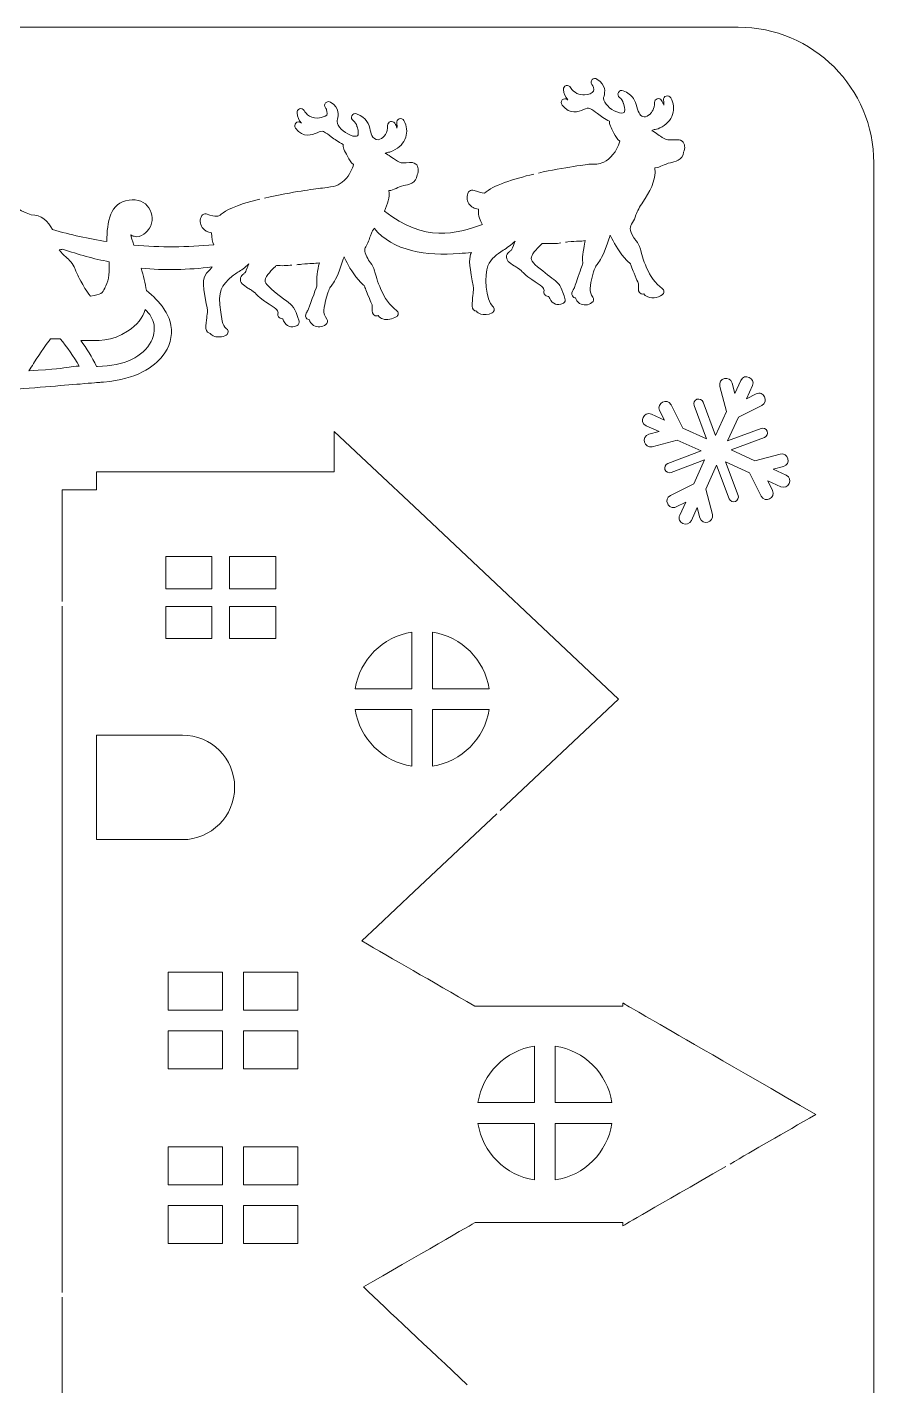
# Model space of a CAD drawing. Header units: inches. Extents: x 0 to 152, y 0 to 203.
# Drawn here: x 74.3 to 152.4, y 77.9 to 203.2 of the extents above; entities that cross this region are included whole.
import ezdxf

# ---------------------------------------------------------------- set-up
doc = ezdxf.new("R2010")
doc.units = ezdxf.units.IN
doc.header["$MEASUREMENT"] = 0
doc.layers.add('_U+0421_U+043B_U+043E_U+0439 1', color=7, linetype='Continuous')

msp = doc.modelspace()

# ---------------------------------------------------------------- linework, layer by layer
at = {"layer": '_U+0421_U+043B_U+043E_U+0439 1', "color": 1, "lineweight": 5, "true_color": 0xff0000}
for points in [[(77.55, 150.24), (77.55, 160.54), (80.73, 160.54), (80.73, 162.18), (102.65, 162.18), (102.65, 165.9), (106.61, 162.18), (110.01, 158.98), (128.86, 141.23), (117.94, 130.95)], [(87.1, 154.38), (87.1, 151.41), (91.37, 151.41), (91.37, 154.38), (87.1, 154.38)], [(93, 154.38), (93, 151.41), (97.26, 151.41), (97.26, 154.38), (93, 154.38)], [(77.55, 86.5), (77.55, 149.8)], [(87.1, 149.78), (87.1, 146.82), (91.37, 146.82), (91.37, 149.78), (87.1, 149.78)], [(93, 149.78), (93, 146.82), (97.26, 146.82), (97.26, 149.78), (93, 149.78)], [(87.32, 116.05), (87.32, 112.55), (92.35, 112.55), (92.35, 116.05), (87.32, 116.05)], [(94.27, 116.05), (94.27, 112.55), (99.3, 112.55), (99.3, 116.05), (94.27, 116.05)], [(87.32, 110.63), (87.32, 107.13), (92.35, 107.13), (92.35, 110.63), (87.32, 110.63)], [(94.27, 110.63), (94.27, 107.13), (99.3, 107.13), (99.3, 110.63), (94.27, 110.63)], [(87.32, 99.94), (87.32, 96.44), (92.35, 96.44), (92.35, 99.94), (87.32, 99.94)], [(94.27, 99.94), (94.27, 96.44), (99.3, 96.44), (99.3, 99.94), (94.27, 99.94)], [(87.32, 94.52), (87.32, 91.02), (92.35, 91.02), (92.35, 94.52), (87.32, 94.52)], [(94.27, 94.52), (94.27, 91.02), (99.3, 91.02), (99.3, 94.52), (94.27, 94.52)], [(77.55, 86.06), (77.55, 45.54), (80.73, 45.54), (80.73, 43.9), (89.97, 43.9)]]:
    msp.add_lwpolyline(points, dxfattribs=at)
for points, knots in [([(139.88, 0), (139.88, 0), (12.52, 0), (12.52, 0), (5.61, 0), (0, 5.61), (0, 12.52), (0, 12.52), (0, 190.68), (0, 190.68), (0, 197.59), (5.61, 203.2), (12.52, 203.2), (12.52, 203.2), (139.88, 203.2), (139.88, 203.2), (146.79, 203.2), (152.4, 197.59), (152.4, 190.68), (152.4, 190.68), (152.4, 12.52), (152.4, 12.52), (152.4, 5.61), (146.79, 0), (139.88, 0)], [0, 0, 0, 0, 1, 1, 1, 2, 2, 2, 3, 3, 3, 4, 4, 4, 5, 5, 5, 6, 6, 6, 7, 7, 7, 8, 8, 8, 8]), ([(121.48, 189.75), (123.84, 190.28), (126.11, 190.57), (126.28, 190.57), (126.28, 190.57), (126.33, 190.56), (126.33, 190.56), (126.64, 190.55), (127.05, 190.54), (127.5, 190.76), (128.05, 191.04), (128.71, 191.69), (128.99, 192.69), (128.71, 192.88), (128.59, 193.12), (128.44, 193.43), (128.15, 193.96), (127.97, 194.28), (128.04, 194.52), (127.56, 194.75), (127.23, 195), (126.93, 195.23), (126.68, 195.42), (126.47, 195.58), (126.2, 195.71), (126.07, 195.78), (125.9, 195.71), (125.63, 195.6), (125.14, 195.4), (124.4, 195.08), (123.65, 196.02), (123.54, 196.16), (123.54, 196.36), (123.67, 196.49), (123.79, 196.62), (123.99, 196.63), (124.13, 196.53), (124.15, 196.51), (124.16, 196.5), (124.18, 196.5), (123.95, 196.75), (123.81, 197.08), (123.78, 197.44), (123.76, 197.61), (123.86, 197.76), (124.02, 197.81), (124.18, 197.86), (124.35, 197.79), (124.44, 197.64), (124.72, 197.12), (125.29, 196.94), (125.73, 196.95), (126.11, 196.96), (126.44, 197.1), (126.55, 197.31), (126.64, 197.5), (126.52, 197.75), (126.39, 197.92), (126.29, 198.05), (126.31, 198.24), (126.42, 198.37), (126.54, 198.49), (126.73, 198.51), (126.87, 198.42), (127.75, 197.85), (127.6, 197.2), (127.52, 196.85), (127.49, 196.77), (127.47, 196.68), (127.48, 196.63), (127.5, 196.2), (128.06, 195.63), (128.7, 195.38), (129.05, 195.24), (129.29, 195.26), (129.37, 195.33), (129.45, 195.4), (129.48, 195.67), (129.31, 196.17), (129.31, 196.18), (129.31, 196.19), (129.3, 196.2), (129.26, 196.41), (129.13, 196.6), (128.95, 196.72), (128.81, 196.83), (128.76, 197.03), (128.85, 197.19), (128.94, 197.34), (129.13, 197.41), (129.3, 197.34), (129.72, 197.15), (130.02, 196.93), (130.23, 196.63), (130.38, 196.39), (130.46, 196.13), (130.55, 195.86), (130.73, 195.25), (130.86, 194.96), (131.23, 194.93), (131.39, 194.92), (131.6, 195.02), (131.77, 195.19), (131.93, 195.34), (132.19, 195.68), (132.18, 196.25), (132.18, 196.41), (132.28, 196.55), (132.43, 196.59), (132.58, 196.64), (132.74, 196.58), (132.83, 196.45), (132.92, 196.31), (132.99, 196.16), (133.03, 196.01), (133.05, 196.15), (133.05, 196.3), (133.02, 196.46), (132.99, 196.63), (133.09, 196.8), (133.25, 196.85), (133.41, 196.91), (133.59, 196.84), (133.68, 196.69), (133.95, 196.19), (134.01, 195.66), (133.85, 195.16), (133.67, 194.62), (133.25, 194.18), (132.67, 193.91), (132.44, 193.79), (132.27, 193.77), (132.14, 193.75), (132.06, 193.73), (132.01, 193.72), (131.93, 193.63), (132.16, 193.56), (132.31, 193.45), (132.49, 193.3), (132.63, 193.2), (132.78, 193.08), (133.06, 192.93), (133.06, 192.93), (133.14, 192.89), (133.14, 192.89), (133.33, 192.79), (133.36, 192.78), (134.14, 192.81), (134.34, 192.83), (134.54, 192.85), (134.73, 192.68), (134.73, 192.68), (134.73, 192.68), (134.73, 192.68), (134.99, 192.47), (135.03, 192.03), (134.85, 191.66), (134.86, 190.93), (133.95, 190.76), (133.64, 190.7), (133.34, 190.63), (133.11, 190.53), (132.91, 190.44), (132.69, 190.34), (132.48, 190.24), (132.22, 190.22), (132.34, 189), (131.66, 187.94), (131.1, 187.06), (130.82, 186.63), (130.57, 186.23), (130.46, 185.9), (130.39, 185.6), (130.26, 185.37), (130.15, 185.17), (129.92, 184.78), (129.79, 184.55), (130.27, 183.78), (130.34, 183.67), (130.42, 183.58), (130.48, 183.5), (130.65, 183.29), (130.8, 183.08), (130.87, 182.74), (131.01, 182.11), (131.61, 179.97), (132.89, 179.09), (132.99, 179.03), (133.04, 178.92), (133.04, 178.8), (133.04, 178.69), (132.98, 178.58), (132.89, 178.51), (132.48, 178.23), (131.81, 178.1), (131.32, 178.46), (131.27, 178.49), (131.23, 178.55), (131.2, 178.6), (131.13, 178.58), (131.03, 178.58), (130.95, 178.61), (130.67, 178.72), (130.68, 179.03), (130.69, 179.2), (130.69, 179.26), (130.69, 179.32), (130.69, 179.37), (130.69, 179.39), (130.69, 179.41), (130.69, 179.42), (130.7, 179.56), (130.67, 179.64), (130.56, 179.87), (130.56, 179.87), (130.5, 180.02), (130.5, 180.02), (130.18, 180.76), (130.05, 181.09), (129.98, 181.28), (129.97, 181.32), (129.96, 181.35), (129.95, 181.38), (129.95, 181.38), (129.94, 181.39), (129.94, 181.39), (129.86, 181.46), (129.71, 181.59), (129.4, 181.93), (128.77, 182.66), (128.4, 183.41), (128.16, 183.9), (128.14, 183.94), (128.12, 183.98), (128.1, 184.03), (128.05, 183.92), (127.99, 183.75), (127.89, 183.45), (127.89, 183.45), (127.8, 183.19), (127.8, 183.19), (127.39, 181.99), (127.14, 181.66), (126.94, 181.4), (126.78, 181.2), (126.67, 181.06), (126.49, 180.4), (126.2, 179.27), (126.12, 178.79), (126.49, 178.29), (126.6, 178.14), (126.57, 177.92), (126.41, 177.8), (126.07, 177.54), (125.62, 177.51), (125.27, 177.73), (125.07, 177.85), (124.94, 178.03), (124.89, 178.24), (124.84, 178.24), (124.8, 178.26), (124.75, 178.28), (124.69, 178.31), (124.64, 178.35), (124.6, 178.41), (124.47, 178.61), (124.58, 178.81), (124.68, 178.97), (124.69, 178.99), (124.7, 179.01), (124.7, 179.02), (124.72, 179.07), (124.74, 179.11), (124.77, 179.14), (124.79, 179.17), (124.8, 179.17), (124.87, 179.41), (124.93, 179.57), (125.01, 179.81), (125.15, 180.21), (125.4, 180.92), (125.56, 181.39), (125.57, 181.48), (125.53, 181.65), (125.5, 181.9), (125.65, 182.8), (125.69, 183.1), (125.74, 183.33), (125.78, 183.51), (125.58, 183.48), (125.39, 183.47), (125.16, 183.46), (124.93, 183.45), (124.63, 183.44), (124.18, 183.4), (124.1, 183.39), (124.03, 183.38), (123.97, 183.37)], [0, 0, 0, 0, 1, 1, 1, 2, 2, 2, 3, 3, 3, 4, 4, 4, 5, 5, 5, 6, 6, 6, 7, 7, 7, 8, 8, 8, 9, 9, 9, 10, 10, 10, 11, 11, 11, 12, 12, 12, 13, 13, 13, 14, 14, 14, 15, 15, 15, 16, 16, 16, 17, 17, 17, 18, 18, 18, 19, 19, 19, 20, 20, 20, 21, 21, 21, 22, 22, 22, 23, 23, 23, 24, 24, 24, 25, 25, 25, 26, 26, 26, 27, 27, 27, 28, 28, 28, 29, 29, 29, 30, 30, 30, 31, 31, 31, 32, 32, 32, 33, 33, 33, 34, 34, 34, 35, 35, 35, 36, 36, 36, 37, 37, 37, 38, 38, 38, 39, 39, 39, 40, 40, 40, 41, 41, 41, 42, 42, 42, 43, 43, 43, 44, 44, 44, 45, 45, 45, 46, 46, 46, 47, 47, 47, 48, 48, 48, 49, 49, 49, 50, 50, 50, 51, 51, 51, 52, 52, 52, 53, 53, 53, 54, 54, 54, 55, 55, 55, 56, 56, 56, 57, 57, 57, 58, 58, 58, 59, 59, 59, 60, 60, 60, 61, 61, 61, 62, 62, 62, 63, 63, 63, 64, 64, 64, 65, 65, 65, 66, 66, 66, 67, 67, 67, 68, 68, 68, 69, 69, 69, 70, 70, 70, 71, 71, 71, 72, 72, 72, 73, 73, 73, 74, 74, 74, 75, 75, 75, 76, 76, 76, 77, 77, 77, 78, 78, 78, 79, 79, 79, 80, 80, 80, 81, 81, 81, 82, 82, 82, 83, 83, 83, 84, 84, 84, 85, 85, 85, 86, 86, 86, 87, 87, 87, 88, 88, 88, 89, 89, 89, 90, 90, 90, 91, 91, 91, 92, 92, 92, 93, 93, 93, 94, 94, 94, 95, 95, 95, 96, 96, 96, 97, 97, 97, 98, 98, 98, 99, 99, 99, 99]), ([(96.21, 187.43), (99.02, 188.05), (100.61, 188.25), (101.57, 188.36), (102.77, 188.51), (102.99, 188.54), (103.59, 189.1), (104.09, 189.58), (104.32, 190.14), (104.43, 190.54), (104.15, 190.74), (104.03, 190.98), (103.87, 191.29), (103.58, 191.82), (103.41, 192.14), (103.47, 192.38), (103, 192.61), (102.67, 192.86), (102.37, 193.09), (102.12, 193.28), (101.9, 193.44), (101.64, 193.57), (101.51, 193.64), (101.34, 193.57), (101.07, 193.46), (100.57, 193.26), (99.83, 192.94), (99.08, 193.88), (98.97, 194.02), (98.98, 194.22), (99.1, 194.35), (99.22, 194.48), (99.42, 194.49), (99.56, 194.39), (99.58, 194.38), (99.6, 194.36), (99.61, 194.36), (99.38, 194.61), (99.24, 194.94), (99.21, 195.3), (99.19, 195.46), (99.29, 195.62), (99.45, 195.67), (99.61, 195.72), (99.78, 195.65), (99.86, 195.51), (100.02, 195.23), (100.5, 194.62), (101.45, 194.87), (102.05, 195.03), (102.03, 195.11), (101.97, 195.42), (101.96, 195.43), (101.96, 195.45), (101.96, 195.46), (101.95, 195.61), (101.89, 195.69), (101.84, 195.76), (101.73, 195.9), (101.73, 196.09), (101.85, 196.22), (101.97, 196.35), (102.16, 196.37), (102.31, 196.28), (103.19, 195.71), (103.03, 195.06), (102.95, 194.71), (102.93, 194.63), (102.91, 194.54), (102.91, 194.49), (102.93, 194.06), (103.49, 193.49), (104.13, 193.24), (104.48, 193.1), (104.72, 193.11), (104.8, 193.19), (104.88, 193.26), (104.91, 193.53), (104.75, 194.02), (104.74, 194.03), (104.74, 194.05), (104.74, 194.06), (104.69, 194.27), (104.57, 194.46), (104.39, 194.58), (104.24, 194.68), (104.19, 194.87), (104.27, 195.03), (104.36, 195.19), (104.54, 195.27), (104.7, 195.21), (105.68, 194.86), (105.84, 194.19), (105.96, 193.7), (106.02, 193.45), (106.07, 193.23), (106.2, 193.07), (106.4, 192.84), (106.62, 192.77), (106.86, 192.86), (107.22, 192.99), (107.59, 193.49), (107.57, 194.14), (107.57, 194.3), (107.67, 194.44), (107.82, 194.49), (107.97, 194.53), (108.13, 194.48), (108.22, 194.34), (108.31, 194.2), (108.38, 194.06), (108.42, 193.9), (108.44, 194.05), (108.44, 194.2), (108.41, 194.35), (108.38, 194.52), (108.48, 194.69), (108.64, 194.75), (108.8, 194.81), (108.99, 194.74), (109.07, 194.59), (109.35, 194.08), (109.4, 193.55), (109.24, 193.05), (109.06, 192.52), (108.64, 192.07), (108.06, 191.8), (107.83, 191.69), (107.66, 191.66), (107.54, 191.64), (107.46, 191.63), (107.41, 191.62), (107.34, 191.55), (107.49, 191.5), (107.63, 191.41), (107.87, 191.25), (107.87, 191.25), (108.11, 191.09), (108.11, 191.09), (108.7, 190.67), (108.73, 190.67), (109.29, 190.7), (109.29, 190.7), (109.57, 190.71), (109.57, 190.71), (109.77, 190.73), (109.97, 190.74), (110.16, 190.58), (110.42, 190.37), (110.46, 189.92), (110.28, 189.57), (110.29, 188.83), (109.38, 188.65), (109.07, 188.59), (108.77, 188.53), (108.54, 188.43), (108.34, 188.33), (108.13, 188.24), (107.91, 188.13), (107.68, 188.13), (107.77, 187.46), (107.58, 186.92), (107.27, 186.24), (110.98, 183.31), (113.91, 184.15), (116.3, 184.99), (116.29, 185.01), (116.28, 185.02), (116.28, 185.04), (116.11, 185.35), (115.91, 185.74), (115.94, 186.41), (115.58, 186.45), (115.27, 186.63), (115.07, 186.91), (114.84, 187.24), (114.83, 187.65), (115.03, 188), (115.11, 188.14), (115.28, 188.2), (115.43, 188.16), (115.95, 188.01), (116.2, 187.95), (116.49, 187.89), (117.27, 188.6), (119.15, 189.2), (121.05, 189.65)], [0, 0, 0, 0, 1, 1, 1, 2, 2, 2, 3, 3, 3, 4, 4, 4, 5, 5, 5, 6, 6, 6, 7, 7, 7, 8, 8, 8, 9, 9, 9, 10, 10, 10, 11, 11, 11, 12, 12, 12, 13, 13, 13, 14, 14, 14, 15, 15, 15, 16, 16, 16, 17, 17, 17, 18, 18, 18, 19, 19, 19, 20, 20, 20, 21, 21, 21, 22, 22, 22, 23, 23, 23, 24, 24, 24, 25, 25, 25, 26, 26, 26, 27, 27, 27, 28, 28, 28, 29, 29, 29, 30, 30, 30, 31, 31, 31, 32, 32, 32, 33, 33, 33, 34, 34, 34, 35, 35, 35, 36, 36, 36, 37, 37, 37, 38, 38, 38, 39, 39, 39, 40, 40, 40, 41, 41, 41, 42, 42, 42, 43, 43, 43, 44, 44, 44, 45, 45, 45, 46, 46, 46, 47, 47, 47, 48, 48, 48, 49, 49, 49, 50, 50, 50, 51, 51, 51, 52, 52, 52, 53, 53, 53, 54, 54, 54, 55, 55, 55, 56, 56, 56, 57, 57, 57, 58, 58, 58, 59, 59, 59, 60, 60, 60, 61, 61, 61, 62, 62, 62, 62]), ([(56.59, 189.41), (56.88, 189.4), (57.18, 189.39), (57.5, 189.39), (58.47, 189.39), (59.58, 189.38), (61.15, 189.17), (63.1, 188.93), (63.28, 187.92), (63.42, 187.11), (63.55, 186.34), (63.66, 185.67), (65.18, 185.35), (65.16, 185.55), (65.13, 185.74), (65.11, 185.91), (64.96, 187.15), (64.87, 187.84), (65.82, 189.28), (65.8, 189.67), (66.03, 189.84), (66.23, 190), (66.31, 190.06), (66.41, 190.14), (66.51, 190.24), (66.4, 190.36), (66.34, 190.49), (66.28, 190.63), (66.24, 190.74), (66.19, 190.86), (66.09, 191.01), (65.61, 191.83), (65.62, 192.79), (65.9, 193.23), (66.03, 193.42), (66.16, 193.51), (66.26, 193.57), (66.36, 193.63), (66.45, 193.68), (66.58, 193.84), (66.79, 194.08), (66.91, 194.27), (67, 194.43), (67.24, 194.84), (67.46, 195.11), (68.15, 194.91), (68.31, 194.88), (68.44, 194.82), (68.55, 194.76), (69.04, 195.1), (69.49, 194.72), (69.83, 194.43), (70.62, 193.81), (70.65, 193.45), (70.6, 192.67), (70.61, 192.66), (70.61, 192.65), (70.62, 192.64), (70.67, 192.51), (70.75, 192.32), (70.71, 192.11), (70.71, 192.05), (70.69, 192), (70.68, 191.95), (70.7, 191.89), (70.74, 191.83), (70.78, 191.77), (70.87, 191.63), (71, 191.44), (70.92, 191.22), (70.9, 191.16), (70.88, 191.1), (70.82, 191.05), (70.83, 190.96), (70.82, 190.88), (70.78, 190.79), (70.89, 190.57), (70.99, 190.22), (70.86, 189.78), (70.83, 189.65), (71.07, 189.17), (71.2, 188.92), (71.36, 188.61), (71.49, 188.33), (71.54, 188.09), (72.41, 187.1), (73.49, 186.33), (74.69, 185.88), (74.69, 185.88), (74.71, 185.88), (74.71, 185.88), (75.58, 185.96), (76.3, 185.26), (76.67, 184.53), (78.32, 184.05), (79.99, 183.68), (81.68, 183.42), (81.69, 185.26), (81.94, 187.02), (83.72, 187.25), (84.51, 187.36), (85.19, 187.1), (85.56, 186.53), (85.93, 185.98), (85.95, 185.24), (85.61, 184.67), (85.41, 184.33), (84.85, 183.73), (84.18, 183.91), (84.07, 183.94), (83.97, 183.99), (83.88, 184.06), (83.94, 183.84), (84.02, 183.53), (84.16, 183.11), (86.61, 182.88), (89.08, 182.89), (91.55, 183.13), (91.43, 183.41), (91.32, 183.74), (91.33, 184.23), (90.98, 184.27), (90.67, 184.45), (90.47, 184.73), (90.24, 185.06), (90.22, 185.46), (90.43, 185.82), (90.51, 185.95), (90.68, 186.02), (90.83, 185.97), (91.86, 185.68), (91.9, 185.71), (92.22, 185.95), (92.65, 186.26), (93.37, 186.78), (95.78, 187.33)], [0, 0, 0, 0, 1, 1, 1, 2, 2, 2, 3, 3, 3, 4, 4, 4, 5, 5, 5, 6, 6, 6, 7, 7, 7, 8, 8, 8, 9, 9, 9, 10, 10, 10, 11, 11, 11, 12, 12, 12, 13, 13, 13, 14, 14, 14, 15, 15, 15, 16, 16, 16, 17, 17, 17, 18, 18, 18, 19, 19, 19, 20, 20, 20, 21, 21, 21, 22, 22, 22, 23, 23, 23, 24, 24, 24, 25, 25, 25, 26, 26, 26, 27, 27, 27, 28, 28, 28, 29, 29, 29, 30, 30, 30, 31, 31, 31, 32, 32, 32, 33, 33, 33, 34, 34, 34, 35, 35, 35, 36, 36, 36, 37, 37, 37, 38, 38, 38, 39, 39, 39, 40, 40, 40, 41, 41, 41, 42, 42, 42, 43, 43, 43, 44, 44, 44, 45, 45, 45, 45]), ([(99.18, 181.29), (99.25, 181.3), (99.32, 181.31), (99.38, 181.31), (99.49, 181.32), (99.58, 181.33), (99.65, 181.34), (100.05, 181.38), (100.34, 181.39), (100.57, 181.41), (100.84, 181.42), (101.04, 181.43), (101.27, 181.46), (101.09, 180.77), (101.01, 180.05), (101.03, 179.32), (100.92, 179), (100.31, 177.3), (100.2, 177.08), (100.19, 177.06), (100.17, 177.03), (100.16, 177), (100.16, 176.99), (100.15, 176.97), (100.14, 176.95), (100.04, 176.79), (99.93, 176.59), (100.06, 176.39), (100.1, 176.33), (100.15, 176.29), (100.21, 176.26), (100.26, 176.23), (100.31, 176.22), (100.35, 176.22), (100.4, 176.01), (100.54, 175.83), (100.74, 175.7), (101.08, 175.49), (101.53, 175.52), (101.88, 175.78), (101.95, 175.84), (102, 175.92), (102.02, 176.01), (102.03, 176.11), (102, 176.2), (101.95, 176.28), (101.55, 176.79), (101.66, 177.3), (101.93, 178.3), (101.93, 178.3), (101.95, 178.38), (101.95, 178.38), (102.13, 179.02), (102.25, 179.18), (102.41, 179.4), (102.62, 179.67), (102.87, 180.02), (103.26, 181.17), (103.26, 181.17), (103.35, 181.43), (103.35, 181.43), (103.45, 181.73), (103.51, 181.9), (103.56, 182.01), (103.58, 181.96), (103.6, 181.92), (103.62, 181.88), (103.86, 181.38), (104.23, 180.64), (104.87, 179.91), (105.17, 179.56), (105.32, 179.44), (105.4, 179.37), (105.4, 179.37), (105.41, 179.36), (105.41, 179.36), (105.42, 179.33), (105.43, 179.3), (105.45, 179.26), (105.52, 179.07), (105.64, 178.73), (105.96, 178), (105.96, 178), (106.02, 177.85), (106.02, 177.85), (106.13, 177.62), (106.16, 177.54), (106.15, 177.4), (106.15, 177.38), (106.15, 177.37), (106.15, 177.35), (106.15, 177.3), (106.15, 177.24), (106.15, 177.18), (106.14, 177.01), (106.13, 176.7), (106.41, 176.59), (106.51, 176.55), (106.62, 176.56), (106.7, 176.6), (106.79, 176.4), (106.99, 176.33), (107.12, 176.29), (107.5, 176.16), (108.02, 176.29), (108.36, 176.48), (108.47, 176.53), (108.54, 176.65), (108.54, 176.77), (108.55, 176.89), (108.49, 177.01), (108.39, 177.08), (107.11, 177.96), (106.52, 180.1), (106.36, 180.74), (106.28, 181.05), (106.13, 181.26), (105.99, 181.47), (105.87, 181.63), (105.75, 181.79), (105.65, 182.03), (105.37, 182.6), (105.45, 182.75), (105.61, 183.06), (105.65, 183.14), (105.69, 183.22), (105.73, 183.31), (105.85, 183.5), (105.9, 183.67), (105.94, 183.83), (105.96, 183.92), (105.99, 184.01), (106.04, 184.12), (106.14, 184.38), (106.22, 184.51), (106.33, 184.65), (108, 182.56), (111.23, 182.05), (114.15, 182.34), (114.55, 182.35), (114.93, 182.38), (115.29, 182.42), (115.06, 182.01), (115.07, 181.41), (115.37, 179.79), (115.51, 179.11), (115.5, 179.09), (115.46, 178.76), (115.44, 178.6), (115.41, 178.37), (115.38, 177.99), (115.34, 177.6), (115.32, 177.31), (115.49, 177.14), (115.56, 177.07), (115.65, 177.02), (115.75, 177.02), (115.83, 176.89), (115.97, 176.8), (116.16, 176.74), (116.42, 176.66), (116.84, 176.65), (117.22, 176.86), (117.32, 176.92), (117.39, 177.02), (117.4, 177.14), (117.41, 177.26), (117.36, 177.37), (117.27, 177.44), (116.6, 177.98), (116.46, 180.43), (116.81, 181.18), (117.14, 181.91), (117.64, 182.24), (118.22, 182.62), (118.57, 182.85), (118.95, 183.11), (119.33, 183.47), (119.26, 183.3), (119.2, 183.17), (119.16, 183.06), (119.01, 182.68), (119, 182.67), (118.93, 182.6), (118.9, 182.57), (118.86, 182.55), (118.83, 182.52), (118.72, 182.44), (118.59, 182.33), (118.54, 182.13), (118.43, 181.7), (118.84, 181.45), (119.22, 181.2), (119.32, 181.14), (119.43, 181.08), (119.54, 181), (119.86, 180.79), (119.96, 180.68), (120.07, 180.56), (120.2, 180.41), (120.34, 180.25), (120.76, 179.98), (120.76, 179.98), (120.85, 179.92), (120.85, 179.92), (121.83, 179.29), (121.97, 179.19), (121.99, 178.9), (121.98, 178.87), (121.97, 178.81), (121.97, 178.73), (121.98, 178.64), (122.03, 178.55), (122.1, 178.49), (122.22, 178.39), (122.35, 178.37), (122.44, 178.36), (122.46, 178.31), (122.48, 178.24), (122.52, 178.17), (122.63, 177.91), (122.82, 177.73), (123.05, 177.66), (123.2, 177.6), (123.46, 177.57), (123.77, 177.74), (123.92, 177.83), (123.99, 178.01), (123.92, 178.18), (123.9, 178.24), (123.87, 178.33), (123.84, 178.42), (123.68, 178.84), (123.56, 179.18), (123.45, 179.37), (123.29, 179.62), (122.91, 179.91), (122.31, 180.37), (121.78, 180.78), (120.89, 181.45), (120.82, 181.75), (120.75, 182.05), (121.04, 182.52), (121.58, 183.01), (121.7, 183.12), (121.77, 183.19), (121.83, 183.26), (121.99, 183.25), (122.29, 183.23), (122.88, 183.25), (123.18, 183.25), (123.33, 183.27), (123.54, 183.3)], [0, 0, 0, 0, 1, 1, 1, 2, 2, 2, 3, 3, 3, 4, 4, 4, 5, 5, 5, 6, 6, 6, 7, 7, 7, 8, 8, 8, 9, 9, 9, 10, 10, 10, 11, 11, 11, 12, 12, 12, 13, 13, 13, 14, 14, 14, 15, 15, 15, 16, 16, 16, 17, 17, 17, 18, 18, 18, 19, 19, 19, 20, 20, 20, 21, 21, 21, 22, 22, 22, 23, 23, 23, 24, 24, 24, 25, 25, 25, 26, 26, 26, 27, 27, 27, 28, 28, 28, 29, 29, 29, 30, 30, 30, 31, 31, 31, 32, 32, 32, 33, 33, 33, 34, 34, 34, 35, 35, 35, 36, 36, 36, 37, 37, 37, 38, 38, 38, 39, 39, 39, 40, 40, 40, 41, 41, 41, 42, 42, 42, 43, 43, 43, 44, 44, 44, 45, 45, 45, 46, 46, 46, 47, 47, 47, 48, 48, 48, 49, 49, 49, 50, 50, 50, 51, 51, 51, 52, 52, 52, 53, 53, 53, 54, 54, 54, 55, 55, 55, 56, 56, 56, 57, 57, 57, 58, 58, 58, 59, 59, 59, 60, 60, 60, 61, 61, 61, 62, 62, 62, 63, 63, 63, 64, 64, 64, 65, 65, 65, 66, 66, 66, 67, 67, 67, 68, 68, 68, 69, 69, 69, 70, 70, 70, 71, 71, 71, 72, 72, 72, 73, 73, 73, 74, 74, 74, 75, 75, 75, 76, 76, 76, 77, 77, 77, 78, 78, 78, 79, 79, 79, 80, 80, 80, 81, 81, 81, 82, 82, 82, 83, 83, 83, 84, 84, 84, 84]), ([(77.58, 182.74), (77.5, 182.69), (77.4, 182.66), (77.27, 182.67), (77.48, 182.38), (77.69, 182.19), (77.9, 182.01), (78.05, 181.88), (78.21, 181.74), (78.36, 181.56), (78.56, 181.33), (78.62, 181.18), (78.72, 180.95), (78.8, 180.76), (78.9, 180.49), (79.16, 180), (79.16, 180), (79.28, 179.78), (79.28, 179.78), (79.49, 179.36), (79.75, 178.88), (80.16, 178.4), (81.17, 178.51), (81.27, 178.71), (81.48, 179.13), (81.52, 179.2), (81.55, 179.27), (81.59, 179.34), (81.87, 179.88), (81.91, 180.75), (81.9, 181.56), (80.5, 181.83), (79.05, 182.22), (77.58, 182.74)], [0, 0, 0, 0, 1, 1, 1, 2, 2, 2, 3, 3, 3, 4, 4, 4, 5, 5, 5, 6, 6, 6, 7, 7, 7, 8, 8, 8, 9, 9, 9, 10, 10, 10, 11, 11, 11, 11]), ([(71.75, 169.68), (74.81, 169.93), (77.56, 170.16), (79.22, 170.29), (80.33, 170.38), (81, 170.45), (81.02, 170.44), (81.14, 170.45), (81.26, 170.46), (81.38, 170.47), (84.49, 170.74), (86.04, 171.89), (86.79, 172.84), (87.47, 173.69), (87.75, 174.7), (87.59, 175.68), (87.49, 176.28), (87.23, 176.81), (86.92, 177.23), (86.52, 177.87), (85.95, 178.42), (85.32, 178.9), (85.23, 179.59), (85.04, 180.29), (84.83, 180.97), (86.98, 180.77), (89.18, 180.81), (91.38, 181.09), (91.26, 180.91), (91.14, 180.79), (91.04, 180.69), (90.52, 180.17), (90.43, 179.81), (90.84, 177.73), (90.97, 177.05), (90.97, 177.03), (90.92, 176.71), (90.9, 176.54), (90.87, 176.31), (90.84, 175.93), (90.8, 175.54), (90.78, 175.25), (90.96, 175.08), (91.02, 175.01), (91.12, 174.97), (91.21, 174.96), (91.3, 174.83), (91.44, 174.74), (91.62, 174.68), (91.89, 174.6), (92.31, 174.59), (92.69, 174.8), (92.79, 174.86), (92.85, 174.97), (92.86, 175.09), (92.87, 175.21), (92.82, 175.32), (92.72, 175.39), (92.49, 175.56), (92.37, 175.76), (92.31, 176.1), (91.87, 178.53), (92.04, 179.1), (92.9, 179.94), (93.22, 180.26), (93.48, 180.42), (93.76, 180.6), (94.08, 180.79), (94.4, 180.98), (94.78, 181.38), (94.71, 181.23), (94.66, 181.1), (94.62, 181), (94.47, 180.62), (94.46, 180.61), (94.4, 180.54), (94.36, 180.51), (94.33, 180.49), (94.3, 180.46), (94.19, 180.38), (94.05, 180.27), (94, 180.07), (93.9, 179.64), (94.3, 179.39), (94.69, 179.14), (94.79, 179.08), (94.89, 179.02), (95, 178.94), (95.33, 178.73), (95.43, 178.62), (95.54, 178.49), (95.66, 178.35), (95.81, 178.19), (96.22, 177.92), (96.22, 177.92), (96.32, 177.86), (96.32, 177.86), (97.3, 177.23), (97.44, 177.13), (97.46, 176.84), (97.45, 176.81), (97.43, 176.75), (97.44, 176.67), (97.45, 176.58), (97.49, 176.49), (97.56, 176.43), (97.68, 176.33), (97.81, 176.31), (97.91, 176.3), (97.92, 176.25), (97.94, 176.18), (97.98, 176.11), (98.1, 175.85), (98.28, 175.68), (98.51, 175.6), (98.67, 175.54), (98.93, 175.51), (99.23, 175.68), (99.38, 175.76), (99.45, 175.94), (99.4, 176.1), (98.98, 177.38), (98.81, 177.54), (98.23, 177.95), (98.23, 177.95), (98.1, 178.04), (98.1, 178.04), (96.5, 179.25), (96.3, 179.62), (96.28, 179.7), (96.18, 180.11), (96.74, 180.66), (97.11, 181.03), (97.18, 181.1), (97.25, 181.16), (97.31, 181.23), (97.76, 181.18), (98.29, 181.21), (98.74, 181.25)], [0, 0, 0, 0, 1, 1, 1, 2, 2, 2, 3, 3, 3, 4, 4, 4, 5, 5, 5, 6, 6, 6, 7, 7, 7, 8, 8, 8, 9, 9, 9, 10, 10, 10, 11, 11, 11, 12, 12, 12, 13, 13, 13, 14, 14, 14, 15, 15, 15, 16, 16, 16, 17, 17, 17, 18, 18, 18, 19, 19, 19, 20, 20, 20, 21, 21, 21, 22, 22, 22, 23, 23, 23, 24, 24, 24, 25, 25, 25, 26, 26, 26, 27, 27, 27, 28, 28, 28, 29, 29, 29, 30, 30, 30, 31, 31, 31, 32, 32, 32, 33, 33, 33, 34, 34, 34, 35, 35, 35, 36, 36, 36, 37, 37, 37, 38, 38, 38, 39, 39, 39, 40, 40, 40, 41, 41, 41, 42, 42, 42, 43, 43, 43, 44, 44, 44, 45, 45, 45, 46, 46, 46, 46]), ([(86.04, 175.75), (85.93, 176.3), (85.62, 176.77), (85.21, 177.17), (84.99, 176.42), (84.5, 175.74), (83.59, 175.15), (82.18, 174.23), (80.85, 174.27), (79.3, 174.3), (79.29, 174.3), (79.28, 174.3), (79.27, 174.31), (79.81, 173.55), (80.3, 172.78), (80.73, 171.91), (80.76, 171.91), (80.79, 171.91), (80.82, 171.91), (83.26, 171.95), (85.05, 172.8), (85.76, 174.22), (86, 174.7), (86.08, 175.22), (86.04, 175.75)], [0, 0, 0, 0, 1, 1, 1, 2, 2, 2, 3, 3, 3, 4, 4, 4, 5, 5, 5, 6, 6, 6, 7, 7, 7, 8, 8, 8, 8]), ([(77.36, 174.47), (77.08, 174.47), (76.79, 174.47), (76.49, 174.45), (76.11, 174.03), (75.63, 173.27), (74.91, 172.17), (74.77, 171.96), (74.63, 171.74), (74.48, 171.5), (76.99, 171.67), (77.57, 171.75), (78.19, 171.83), (78.44, 171.87), (78.71, 171.91), (79.12, 171.95), (78.61, 172.85), (78.02, 173.66), (77.36, 174.47)], [0, 0, 0, 0, 1, 1, 1, 2, 2, 2, 3, 3, 3, 4, 4, 4, 5, 5, 5, 6, 6, 6, 6]), ([(104.58, 142.18), (104.58, 142.18), (109.79, 142.18), (109.79, 142.18), (109.79, 142.18), (109.79, 147.4), (109.79, 147.4), (107.11, 146.98), (104.99, 144.86), (104.58, 142.18)], [0, 0, 0, 0, 1, 1, 1, 2, 2, 2, 3, 3, 3, 3]), ([(111.71, 147.4), (111.71, 147.4), (111.71, 142.18), (111.71, 142.18), (111.71, 142.18), (116.92, 142.18), (116.92, 142.18), (116.51, 144.86), (114.4, 146.98), (111.71, 147.4)], [0, 0, 0, 0, 1, 1, 1, 2, 2, 2, 3, 3, 3, 3]), ([(104.58, 140.26), (104.99, 137.58), (107.11, 135.46), (109.79, 135.05), (109.79, 135.05), (109.79, 140.26), (109.79, 140.26), (109.79, 140.26), (104.58, 140.26), (104.58, 140.26)], [0, 0, 0, 0, 1, 1, 1, 2, 2, 2, 3, 3, 3, 3]), ([(111.71, 140.26), (111.71, 140.26), (111.71, 135.05), (111.71, 135.05), (114.4, 135.46), (116.51, 137.58), (116.92, 140.26), (116.92, 140.26), (111.71, 140.26), (111.71, 140.26)], [0, 0, 0, 0, 1, 1, 1, 2, 2, 2, 3, 3, 3, 3]), ([(92.05, 136.5), (91.18, 137.38), (89.98, 137.91), (88.64, 137.91), (88.64, 137.91), (80.73, 137.91), (80.73, 137.91), (80.73, 137.91), (80.73, 128.27), (80.73, 128.27), (80.73, 128.27), (88.64, 128.27), (88.64, 128.27), (91.31, 128.27), (93.46, 130.43), (93.46, 133.1), (93.46, 134.43), (92.93, 135.63), (92.05, 136.5)], [0, 0, 0, 0, 1, 1, 1, 2, 2, 2, 3, 3, 3, 4, 4, 4, 5, 5, 5, 6, 6, 6, 6]), ([(117.63, 130.65), (117.63, 130.65), (110.01, 123.48), (110.01, 123.48), (110.01, 123.48), (106.62, 120.28), (106.62, 120.28), (106.62, 120.28), (105.18, 118.92), (105.18, 118.92), (107.96, 117.32), (111.55, 115.25), (115.62, 112.9), (115.62, 112.9), (129.25, 112.9), (129.25, 112.9), (129.25, 112.9), (129.25, 113.2), (129.25, 113.2), (129.25, 113.2), (129.26, 113.2), (129.26, 113.2), (129.39, 113.12), (131.07, 112.15), (147.05, 102.92), (143.98, 101.15), (141.35, 99.63), (139.14, 98.35)], [0, 0, 0, 0, 1, 1, 1, 2, 2, 2, 3, 3, 3, 4, 4, 4, 5, 5, 5, 6, 6, 6, 7, 7, 7, 8, 8, 8, 9, 9, 9, 9]), ([(115.9, 104.02), (115.9, 104.02), (121.11, 104.02), (121.11, 104.02), (121.11, 104.02), (121.11, 109.23), (121.11, 109.23), (118.43, 108.81), (116.31, 106.7), (115.9, 104.02)], [0, 0, 0, 0, 1, 1, 1, 2, 2, 2, 3, 3, 3, 3]), ([(123.03, 109.23), (123.03, 109.23), (123.03, 104.02), (123.03, 104.02), (123.03, 104.02), (128.25, 104.02), (128.25, 104.02), (127.83, 106.7), (125.72, 108.81), (123.03, 109.23)], [0, 0, 0, 0, 1, 1, 1, 2, 2, 2, 3, 3, 3, 3]), ([(115.9, 102.09), (116.31, 99.41), (118.43, 97.29), (121.11, 96.88), (121.11, 96.88), (121.11, 102.09), (121.11, 102.09), (121.11, 102.09), (115.9, 102.09), (115.9, 102.09)], [0, 0, 0, 0, 1, 1, 1, 2, 2, 2, 3, 3, 3, 3]), ([(123.03, 102.09), (123.03, 102.09), (123.03, 96.88), (123.03, 96.88), (125.72, 97.29), (127.83, 99.41), (128.25, 102.09), (128.25, 102.09), (123.03, 102.09), (123.03, 102.09)], [0, 0, 0, 0, 1, 1, 1, 2, 2, 2, 3, 3, 3, 3]), ([(114.91, 77.99), (111.24, 81.44), (107.66, 84.81), (105.33, 87.01), (109.99, 89.7), (115.62, 92.95), (115.63, 92.95), (115.63, 92.95), (129.25, 92.95), (129.25, 92.95), (129.25, 92.95), (129.25, 92.64), (129.25, 92.64), (129.39, 92.73), (132.21, 94.35), (138.74, 98.13)], [0, 0, 0, 0, 1, 1, 1, 2, 2, 2, 3, 3, 3, 4, 4, 4, 5, 5, 5, 5])]:
    msp.add_open_spline(points, degree=3, knots=knots, dxfattribs=at)
at = {"layer": '_U+0421_U+043B_U+043E_U+0439 1', "color": 7, "lineweight": 5, "true_color": 0xffffff}
msp.add_open_spline([(131.24, 164.94), (131.16, 165.21), (131.29, 165.55), (131.65, 165.65), (131.65, 165.65), (132.6, 165.9), (132.6, 165.9), (132.6, 165.9), (131.4, 166.44), (131.4, 166.44), (130.7, 166.76), (131.19, 167.83), (131.89, 167.51), (131.89, 167.51), (133.09, 166.97), (133.09, 166.97), (133.09, 166.97), (132.65, 167.85), (132.65, 167.85), (132.32, 168.53), (133.35, 169.06), (133.7, 168.38), (133.7, 168.38), (134.78, 166.23), (134.78, 166.23), (134.78, 166.23), (136.98, 165.23), (136.98, 165.23), (136.98, 165.23), (135.83, 168.31), (135.83, 168.31), (135.74, 168.53), (135.86, 168.79), (136.08, 168.88), (136.3, 168.96), (136.57, 168.84), (136.65, 168.62), (136.65, 168.62), (137.81, 165.54), (137.81, 165.54), (137.81, 165.54), (138.81, 167.75), (138.81, 167.75), (138.81, 167.75), (138.2, 170.07), (138.2, 170.07), (138.01, 170.82), (139.15, 171.12), (139.34, 170.37), (139.34, 170.37), (139.59, 169.42), (139.59, 169.42), (139.59, 169.42), (140.14, 170.62), (140.14, 170.62), (140.45, 171.32), (141.52, 170.83), (141.2, 170.14), (141.2, 170.14), (140.66, 168.93), (140.66, 168.93), (140.66, 168.93), (141.55, 169.38), (141.55, 169.38), (141.88, 169.54), (142.2, 169.37), (142.32, 169.1), (142.46, 168.83), (142.41, 168.49), (142.07, 168.32), (142.07, 168.32), (139.92, 167.24), (139.92, 167.24), (139.92, 167.24), (138.92, 165.04), (138.92, 165.04), (138.92, 165.04), (142, 166.2), (142, 166.2), (142.22, 166.28), (142.48, 166.16), (142.57, 165.94), (142.65, 165.72), (142.53, 165.45), (142.31, 165.37), (142.31, 165.37), (139.23, 164.21), (139.23, 164.21), (139.23, 164.21), (141.44, 163.21), (141.44, 163.21), (141.44, 163.21), (143.76, 163.82), (143.76, 163.82), (144.13, 163.92), (144.38, 163.67), (144.47, 163.39), (144.55, 163.12), (144.43, 162.78), (144.07, 162.68), (144.07, 162.68), (143.11, 162.43), (143.11, 162.43), (143.11, 162.43), (144.31, 161.89), (144.31, 161.89), (145.01, 161.57), (144.52, 160.5), (143.83, 160.82), (143.83, 160.82), (142.62, 161.36), (142.62, 161.36), (142.62, 161.36), (143.07, 160.48), (143.07, 160.48), (143.39, 159.8), (142.36, 159.27), (142.01, 159.95), (142.01, 159.95), (140.93, 162.1), (140.93, 162.1), (140.93, 162.1), (138.73, 163.1), (138.73, 163.1), (138.73, 163.1), (139.89, 160.02), (139.89, 160.02), (139.97, 159.8), (139.85, 159.54), (139.63, 159.45), (139.41, 159.37), (139.15, 159.49), (139.06, 159.71), (139.06, 159.71), (137.9, 162.79), (137.9, 162.79), (137.9, 162.79), (136.9, 160.58), (136.9, 160.58), (136.9, 160.58), (137.51, 158.26), (137.51, 158.26), (137.7, 157.51), (136.56, 157.21), (136.37, 157.96), (136.37, 157.96), (136.12, 158.91), (136.12, 158.91), (136.12, 158.91), (135.58, 157.71), (135.58, 157.71), (135.42, 157.36), (135.06, 157.32), (134.79, 157.43), (134.53, 157.55), (134.35, 157.85), (134.51, 158.2), (134.51, 158.2), (135.05, 159.4), (135.05, 159.4), (135.05, 159.4), (134.17, 158.95), (134.17, 158.95), (133.83, 158.79), (133.51, 158.96), (133.39, 159.23), (133.26, 159.5), (133.31, 159.84), (133.64, 160.01), (133.64, 160.01), (135.79, 161.09), (135.79, 161.09), (135.79, 161.09), (136.79, 163.29), (136.79, 163.29), (136.79, 163.29), (133.71, 162.13), (133.71, 162.13), (133.49, 162.05), (133.23, 162.17), (133.14, 162.39), (133.06, 162.61), (133.18, 162.88), (133.4, 162.96), (133.4, 162.96), (136.48, 164.12), (136.48, 164.12), (136.48, 164.12), (134.27, 165.12), (134.27, 165.12), (134.27, 165.12), (131.95, 164.51), (131.95, 164.51), (131.59, 164.41), (131.33, 164.66), (131.24, 164.94)], degree=3, knots=[0, 0, 0, 0, 1, 1, 1, 2, 2, 2, 3, 3, 3, 4, 4, 4, 5, 5, 5, 6, 6, 6, 7, 7, 7, 8, 8, 8, 9, 9, 9, 10, 10, 10, 11, 11, 11, 12, 12, 12, 13, 13, 13, 14, 14, 14, 15, 15, 15, 16, 16, 16, 17, 17, 17, 18, 18, 18, 19, 19, 19, 20, 20, 20, 21, 21, 21, 22, 22, 22, 23, 23, 23, 24, 24, 24, 25, 25, 25, 26, 26, 26, 27, 27, 27, 28, 28, 28, 29, 29, 29, 30, 30, 30, 31, 31, 31, 32, 32, 32, 33, 33, 33, 34, 34, 34, 35, 35, 35, 36, 36, 36, 37, 37, 37, 38, 38, 38, 39, 39, 39, 40, 40, 40, 41, 41, 41, 42, 42, 42, 43, 43, 43, 44, 44, 44, 45, 45, 45, 46, 46, 46, 47, 47, 47, 48, 48, 48, 49, 49, 49, 50, 50, 50, 51, 51, 51, 52, 52, 52, 53, 53, 53, 54, 54, 54, 55, 55, 55, 56, 56, 56, 57, 57, 57, 58, 58, 58, 59, 59, 59, 60, 60, 60, 61, 61, 61, 62, 62, 62, 63, 63, 63, 64, 64, 64, 65, 65, 65, 65], dxfattribs=at)

doc.saveas('drawing.dxf')
